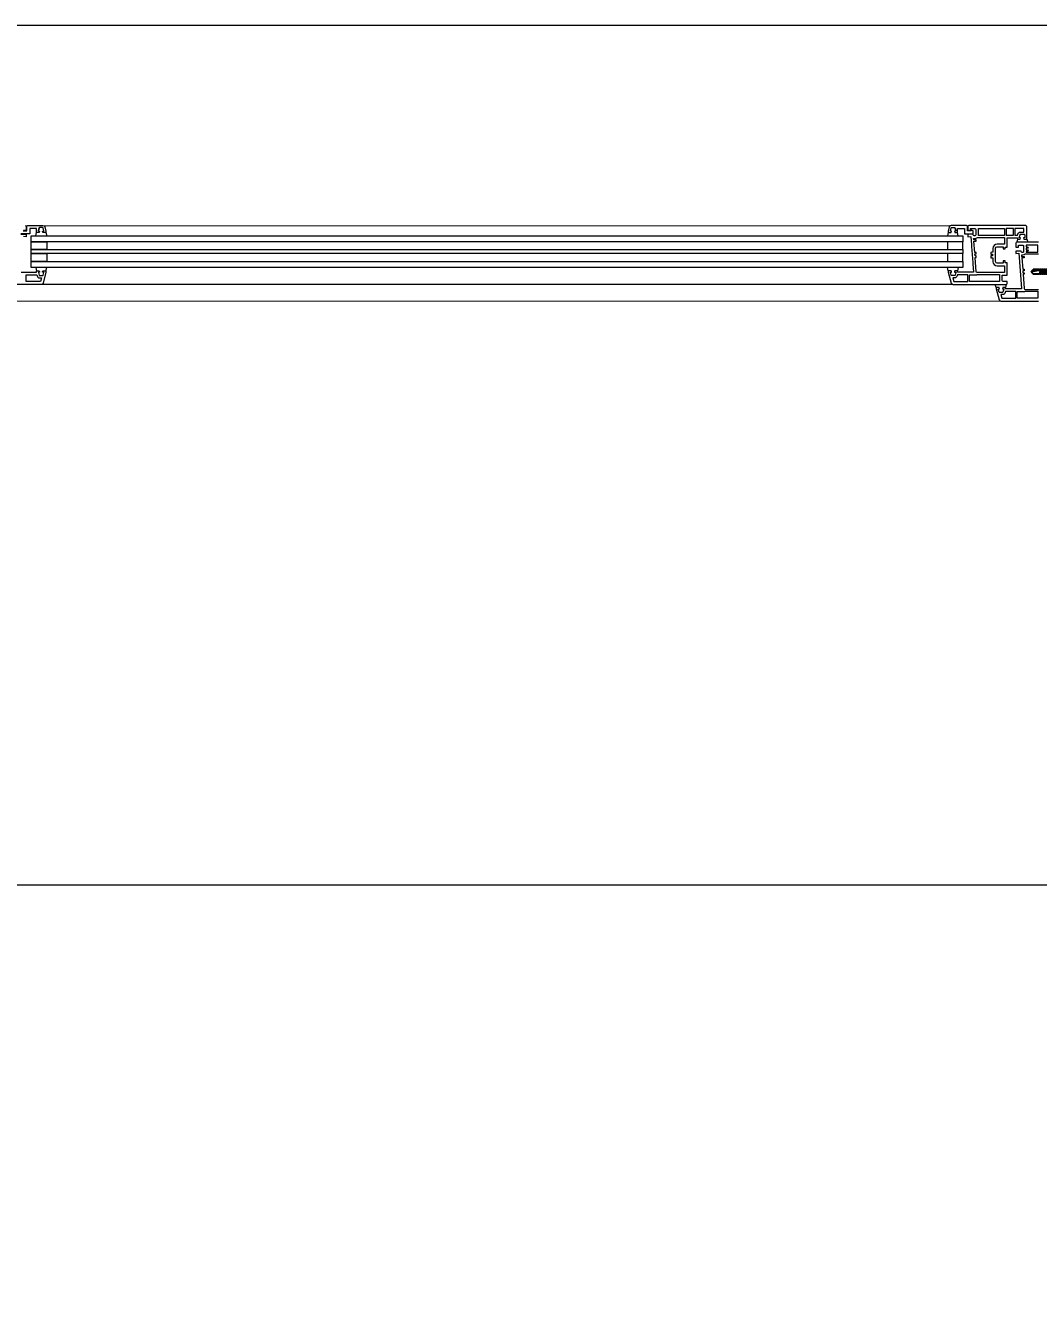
# Model space of a CAD drawing. Header units: metres. Extents: x -2111 to 158, y 19 to 1277.
# Drawn here: x 59.697 to 60.726, y 20.038 to 21.336 of the extents above; entities that cross this region are included whole.
import ezdxf

# ---------------------------------------------------------------- set-up
doc = ezdxf.new("R2010")
doc.units = ezdxf.units.M
doc.header["$PDMODE"] = 35
doc.header["$PDSIZE"] = 0.03
doc.linetypes.add('Xref_level ST-8$0$DASHDOT', pattern=[25.4, 12.7, -6.35, 0, -6.35])
doc.layers.get('Defpoints').update_dxf_attribs({"color": 4})
doc.layers.add('HAUPTPROFIL', color=7, linetype='Continuous')
doc.layers.add('S-METL', color=14, linetype='Continuous')
doc.layers.add('Окна', color=7, linetype='Continuous', lineweight=9, true_color=0x0080c0)
doc.layers.add('Оси', color=250, linetype='Xref_level ST-8$0$DASHDOT', lineweight=5)
doc.layers.add('Привязки', color=7, linetype='Continuous', lineweight=9)
doc.styles.add('Норм 2.5', font='isocpeur.ttf', dxfattribs={"height": 2.5})
doc.dimstyles.new('Норм Оси', dxfattribs={"dimtxt": 2.5, "dimasz": 2, "dimexe": 1, "dimexo": 0.6267, "dimgap": 0.81, "dimtad": 1, "dimdec": 0, "dimlfac": 1000, "dimrnd": 10, "dimzin": 0, "dimtxsty": 'Норм 2.5', "dimblk": 'OBLIQUE', "dimcen": 0.9, "dimdle": 1.2, "dimclrd": 256, "dimclrt": 256, "dimadec": 3, "dimazin": 0, "dimtfac": 1, "dimtdec": 0, "dimtofl": 0, "dimtmove": 0, "dimatfit": 3, "dimfxl": 1, "dimtfill": 1, "dimtolj": 1, "dimtzin": 0, "dimlwd": -1, "dimlwe": -1, "dimarcsym": 0})

# ---------------------------------------------------------------- blocks, each defined once
blk = doc.blocks.new('29-4.8-drill')
at = {"color": 0, "ltscale": 100}
for p, q in [((-6.80000000000291, 4), (-3.400000000001455, 4)), ((-6.80000000000291, -4), (-6.80000000000291, 4)), ((-6.80000000000291, 2), (-3.400000000001455, 2)), ((-3.400000000001455, 5.25), (-2.5, 5.25)), ((-3.400000000001455, -5.25), (-3.400000000001455, 5.25)), ((-3.400000000001455, 4), (-3.400000000001455, -4)), ((-2.5, 5.25), (-2.5, -5.25)), ((-2.5, -2.049999999995634), (-2.5, 2.05000000000291)), ((-2.5, 2.05000000000291), (-2, 2.05000000000291)), ((-2, 7), (-1.5, 7)), ((-2, -7), (-2, 7)), ((-1.5, 7), (-1.5, -7)), ((-1.5, 7), (0, 7)), ((-1.5, -7), (-1.5, 7)), ((0, 7), (0, -7)), ((0, 2.049999999995634), (1.863843876330066, 2.05000000000291)), ((2.21384387632861, 2.400000000001455), (1.863843876330066, 2.05000000000291)), ((1.863843876330066, 2.05000000000291), (3.150000000037835, -2.049999999995634)), ((2.213843876321334, 2.400000000001455), (3.5, -2.400000000001455)), ((2.213843876314058, 2.400000000001455), (2.563843876312603, 2.05000000000291)), ((2.563843876312603, 2.05000000000291), (3.863843876330066, 2.05000000000291)), ((2.563843876312603, 2.05000000000291), (3.850000000013097, -2.049999999988358)), ((4.21384387632861, 2.400000000001455), (3.863843876330066, 2.05000000000291)), ((3.863843876330066, 2.05000000000291), (5.150000000037835, -2.049999999995634)), ((4.213843876321334, 2.400000000001455), (5.5, -2.400000000001455)), ((4.213843876314058, 2.400000000001455), (4.563843876312603, 2.05000000000291)), ((4.563843876312603, 2.05000000000291), (5.863843876330066, 2.05000000000291)), ((4.563843876312603, 2.05000000000291), (5.850000000013097, -2.049999999988358)), ((6.21384387632861, 2.400000000001455), (5.863843876330066, 2.05000000000291)), ((5.863843876330066, 2.05000000000291), (7.150000000037835, -2.049999999995634)), ((6.213843876321334, 2.400000000001455), (7.5, -2.400000000001455)), ((6.213843876314058, 2.400000000001455), (6.563843876312603, 2.05000000000291)), ((6.563843876312603, 2.05000000000291), (7.863843876330066, 2.05000000000291)), ((6.563843876312603, 2.05000000000291), (7.850000000013097, -2.049999999988358)), ((8.21384387632861, 2.400000000001455), (7.863843876330066, 2.05000000000291)), ((7.863843876330066, 2.05000000000291), (9.150000000037835, -2.049999999995634)), ((8.213843876321334, 2.400000000001455), (9.5, -2.400000000001455)), ((8.213843876314058, 2.400000000001455), (8.563843876312603, 2.05000000000291)), ((8.563843876312603, 2.05000000000291), (9.863843876330066, 2.05000000000291)), ((8.563843876312603, 2.05000000000291), (9.850000000013097, -2.049999999988358)), ((10.21384387632861, 2.400000000001455), (9.863843876330066, 2.05000000000291)), ((9.863843876330066, 2.05000000000291), (11.15000000003783, -2.049999999995634)), ((10.21384387632133, 2.400000000001455), (11.5, -2.400000000001455)), ((10.21384387631406, 2.400000000001455), (10.5638438763126, 2.05000000000291)), ((10.5638438763126, 2.05000000000291), (11.86384387633007, 2.05000000000291)), ((10.5638438763126, 2.05000000000291), (11.8500000000131, -2.049999999988358)), ((12.21384387632861, 2.400000000001455), (11.86384387633007, 2.05000000000291)), ((11.86384387633007, 2.05000000000291), (13.15000000003783, -2.049999999995634)), ((12.21384387632133, 2.400000000001455), (13.5, -2.400000000001455)), ((12.21384387631406, 2.400000000001455), (12.5638438763126, 2.05000000000291)), ((12.5638438763126, 2.05000000000291), (13.86384387633007, 2.05000000000291)), ((12.5638438763126, 2.05000000000291), (13.8500000000131, -2.049999999988358)), ((14.21384387632861, 2.400000000001455), (13.86384387633007, 2.05000000000291)), ((13.86384387633007, 2.05000000000291), (15.15000000003783, -2.049999999995634)), ((14.21384387632133, 2.400000000001455), (15.5, -2.400000000001455)), ((14.21384387631406, 2.400000000001455), (14.5638438763126, 2.05000000000291)), ((14.5638438763126, 2.05000000000291), (15.86384387633007, 2.05000000000291)), ((14.5638438763126, 2.05000000000291), (15.8500000000131, -2.049999999988358)), ((16.21384387632861, 2.400000000001455), (15.86384387633007, 2.05000000000291)), ((15.86384387633007, 2.05000000000291), (17.15000000003783, -2.049999999995634)), ((16.21384387632133, 2.400000000001455), (17.5, -2.400000000001455)), ((16.21384387631406, 2.400000000001455), (16.5638438763126, 2.05000000000291)), ((16.5638438763126, 2.05000000000291), (17.86384387633007, 2.05000000000291)), ((16.5638438763126, 2.05000000000291), (17.8500000000131, -2.049999999988358)), ((18.21384387632861, 2.400000000001455), (17.86384387633007, 2.05000000000291)), ((17.86384387633007, 2.05000000000291), (18.15347677590034, 1.126710154894681)), ((18.50347677589161, 0.7767101549034123), (18.15347677589307, 1.126710154901957)), ((18.21384387632133, 2.400000000001455), (18.61809201786673, 0.8913253968930803)), ((18.21384387631406, 2.400000000001455), (18.5638438763126, 2.05000000000291)), ((18.50347677587706, 0.7767101549034123), (18.85347677587561, 1.126710154901957)), ((18.5638438763126, 2.05000000000291), (24.44999999998254, 2.05000000000291)), ((18.5638438763126, 2.05000000000291), (18.85347677588288, 1.126710154909233)), ((18.85347677587561, 1.126710154901957), (26.50000000000728, 0)), ((26.49999999999272, 0), (24.44999999998254, 2.05000000000291)), ((24.44999999998254, 2.05000000000291), (25.51833517263003, 0.1446476650016848)), ((-6.80000000000291, -2), (-3.400000000001455, -2)), ((-3.400000000001455, -4), (-6.80000000000291, -4)), ((-2.5, -5.25), (-3.400000000001455, -5.25)), ((-2, -2.049999999995634), (-2.5, -2.049999999995634)), ((-1.5, -7), (-2, -7)), ((0, -7), (-1.5, -7)), ((3.150000000037835, -2.049999999995634), (0, -2.049999999995634)), ((3.500000000029104, -2.399999999986903), (3.150000000030559, -2.049999999988358)), ((3.500000000014552, -2.399999999986903), (3.850000000013097, -2.049999999988358)), ((5.150000000037835, -2.049999999995634), (3.850000000005821, -2.049999999995634)), ((5.500000000029104, -2.399999999986903), (5.150000000030559, -2.049999999988358)), ((5.500000000014552, -2.399999999986903), (5.850000000013097, -2.049999999988358)), ((7.150000000037835, -2.049999999995634), (5.850000000005821, -2.049999999995634)), ((7.500000000029104, -2.399999999986903), (7.150000000030559, -2.049999999988358)), ((7.500000000014552, -2.399999999986903), (7.850000000013097, -2.049999999988358)), ((9.150000000037835, -2.049999999995634), (7.850000000005821, -2.049999999995634)), ((9.500000000029104, -2.399999999986903), (9.150000000030559, -2.049999999988358)), ((9.500000000014552, -2.399999999986903), (9.850000000013097, -2.049999999988358)), ((11.15000000003783, -2.049999999995634), (9.85000000000582, -2.049999999995634)), ((11.5000000000291, -2.399999999986903), (11.15000000003056, -2.049999999988358)), ((11.50000000001455, -2.399999999986903), (11.8500000000131, -2.049999999988358)), ((13.15000000003783, -2.049999999995634), (11.85000000000582, -2.049999999995634)), ((13.5000000000291, -2.399999999986903), (13.15000000003056, -2.049999999988358)), ((13.50000000001455, -2.399999999986903), (13.8500000000131, -2.049999999988358)), ((15.15000000003783, -2.049999999995634), (13.85000000000582, -2.049999999995634)), ((15.5000000000291, -2.399999999986903), (15.15000000003056, -2.049999999988358)), ((15.50000000001455, -2.399999999986903), (15.8500000000131, -2.049999999988358)), ((17.15000000003783, -2.049999999995634), (15.85000000000582, -2.049999999995634)), ((17.5000000000291, -2.399999999986903), (17.15000000003056, -2.049999999988358)), ((17.50000000001455, -2.399999999986903), (17.8500000000131, -2.049999999988358)), ((24.45000000000437, -2.049999999995634), (17.85000000000582, -2.049999999995634)), ((26.49999999999272, -1.455191522836685e-11), (24.45000000000437, -2.049999999995634))]:
    blk.add_line(p, q, dxfattribs=at)
blk = doc.blocks.new('ОК-1 1200 (ширина проема)')
for p, q in [((133.9563746750355, 91.67764571355656), (134.6937075653113, 94.42940952256322)), ((131.3923048456199, 86.39999999990687), (132.1961524225771, 89.79999999993015)), ((141.6961524225771, 89.79999999993015), (142.5, 86.39999999990687)), ((1058.303847576957, 89.79999999993015), (1057.5, 86.40000000002328)), ((1068.60769515438, 86.40000000002328), (1067.803847576957, 89.79999999993015)), ((1128.803847576957, 83), (1128, 80)), ((1138.303847576957, 83), (1139.10769515438, 80)), ((131.3923048456199, 54.39999999990687), (132.1961524225771, 51)), ((141.6961524225771, 51), (142.5, 54.39999999990687)), ((1058.303847576957, 51), (1057.5, 54.40000000002328)), ((1068.60769515438, 54.40000000002328), (1067.803847576957, 51)), ((1107, 34), (1106.196152422577, 37)), ((1117.303847576957, 37), (1116.5, 34))]:
    blk.add_line(p, q)
at = {"linetype": 'ByBlock', "ltscale": 500}
for p, q in [((138.6341880499385, 97), (1060.148289091885, 96.58670668082777)), ((1066.043625324965, 91.67764571355656), (1065.306292434689, 94.42940952256322)), ((1063.187866458204, 37.00000000023283), (136.8121335413307, 37)), ((88.11598111875355, 20), (1110.666496023536, 20.41329331940506))]:
    blk.add_line(p, q, dxfattribs=at)
blk.add_lwpolyline([(116.1961524225771, 88), (121.6961524225771, 88), (121.6961524225771, 85.5), (118.6961524225771, 85.76246599049773)])
for points in [[(116.3818361177109, 49.5), (132.1961524225771, 49.5), (132.1961524225771, 51), (134.701408311259, 51, -0.3394542588645138), (134.8945934763178, 50.85176380898338), (135.1893375879154, 49.75176380900666, -0.4931454260322198), (134.9961524228565, 49.5), (134.2461524228565, 49.5, 0.4931454260300356), (133.9563746750355, 49.12235428649001), (134.6937075653113, 46.37059047736693, 0.3394542588645137), (135.1766704781912, 46), (138.2156343669631, 46, 0.3394542588625544), (138.6985972803086, 46.37059047736693), (139.4359301705845, 49.12235428649001, 0.4931454260300355), (139.1461524227634, 49.5), (138.3961524227634, 49.5, -0.4931454260322199), (138.2029672577046, 49.75176380900666), (138.4977113693021, 50.85176380898338, -0.3394542588645137), (138.6908965343609, 51), (141.6961524225771, 51), (141.6961524225771, 49.5), (138.7439851937816, 38.48236190970056, -0.3394542588625544), (136.8121335413307, 37), (82.69615242257714, 37, -0.414213562373095)], [(120.6961524225771, 97, -0.414213562373095), (121.6961524225771, 96), (121.6961524225771, 92), (118.9961524228565, 92)], [(118.4961524228565, 91.5), (122.1961524225771, 91.5), (122.1961524225771, 96, -0.414213562373095), (123.1961524225771, 97), (138.6341880499385, 97, -0.3394542588621176), (140.5660397023894, 95.51763809018303), (141.6961524225771, 91.29999999993015), (141.6961524225771, 89.79999999993015), (138.6908965343609, 89.79999999993015, -0.3394542588645137), (138.4977113693021, 89.94823619094677), (138.2029672577046, 91.04823619092349, -0.4931454260322199), (138.3961524227634, 91.29999999993015), (139.1461524227634, 91.29999999993015, 0.4931454260300355), (139.4359301705845, 91.67764571355656), (138.6985972803086, 94.42940952256322, 0.3394542588625544), (138.2156343669631, 94.79999999993015), (135.1766704781912, 94.79999999993015, 0.3394542588645137), (134.6937075653113, 94.42940952256322), (133.9563746750355, 91.67764571355656, 0.4931454260300356), (134.2461524228565, 91.29999999993015), (134.9961524228565, 91.29999999993015, -0.4931454260322198), (135.1893375879154, 91.04823619092349), (134.8945934763178, 89.94823619094677, -0.3394542588645138), (134.701408311259, 89.79999999993015), (132.1961524225771, 89.79999999993015), (132.1961524225771, 94), (125.1961524225771, 94), (125.1961524225771, 88.5), (116.1961524225771, 88.5)], [(1081.503847577143, 91.5), (1081.503847577143, 91.5), (1077.803847576957, 91.5), (1077.803847576957, 96, 0.414213562373095), (1076.803847576957, 97), (1061.365811950061, 97, 0.3394542588621176), (1059.433960297611, 95.51763809018303), (1058.303847576957, 91.29999999993015), (1058.303847576957, 89.79999999993015), (1061.309103465639, 89.79999999993015, 0.3394542588645137), (1061.502288630698, 89.94823619094677), (1061.797032742295, 91.04823619092349, 0.4931454260322199), (1061.603847577237, 91.29999999993015), (1060.853847577237, 91.29999999993015, -0.4931454260300355), (1060.564069829416, 91.67764571355656), (1061.301402719691, 94.42940952256322, -0.3394542588625544), (1061.784365633037, 94.79999999993015), (1064.823329521343, 94.79999999993015, -0.3394542588645137), (1065.306292434689, 94.42940952256322), (1066.043625324965, 91.67764571355656, -0.4931454260300356), (1065.753847577143, 91.29999999993015), (1065.003847577143, 91.29999999993015, 0.4931454260322198), (1064.810662412085, 91.04823619092349), (1065.105406523682, 89.94823619094677, 0.3394542588645138), (1065.298591688741, 89.79999999993015), (1067.803847576957, 89.79999999993015), (1067.803847576957, 94), (1074.803847576957, 94), (1074.803847576957, 88.5), (1083.803847576957, 88.5), (1083.803847576957, 91.5), (1082.063338021748, 92.25674328499008, 0.5401261357429529), (1081.503847577143, 91.88991526246537), (1081.503847577143, 91.5)], [(1085.292002456728, 69.50001371314283), (1084.38711319305, 81.00001371314283), (1086.803769689985, 81.00001371314283), (1086.803769689985, 82.50001371314283), (1084.269006244373, 82.50001371314283), (1084.162234281655, 83.85605538194068, 0.04360011146312175), (1084.803847576957, 83.79999999993015), (1085.303847576957, 83.79999999993015, 0.2005265521094505), (1087.936336893588, 84.90000000002328), (1115.603847577237, 84.90000000002328), (1115.603847577237, 77.90000000002328), (1108.003847577143, 77.89999999990687, 0.414213562373095), (1103.803847576957, 73.69999999995343), (1103.803847576957, 69.94999999995343), (1102.503847577143, 69.94999999995343, 0.414213562373095), (1101.503847577143, 68.94999999995343), (1101.503847577143, 67.84999999997672), (1103.503847577143, 67.84999999997672), (1103.503847577143, 67), (1103.503847577143, 66.04999999993015), (1101.503847577143, 66.04999999993015), (1101.503847577143, 64.94999999995343, 0.414213562373095), (1102.503847577143, 63.94999999995343), (1103.803847576957, 63.94999999995343), (1103.803847576957, 60.19999999995343, 0.414213562373095), (1108.003847577143, 56), (1115.603847577237, 56), (1115.603847577237, 49.09999999997672), (1087.821985654533, 49.09999999997672, -0.3913924554634349), (1086.825068321079, 50.0215409041848), (1085.685588877648, 64.5), (1086.803847576957, 64.5), (1086.803847576957, 66), (1085.567536317743, 66), (1085.410132904071, 68), (1086.803847576957, 68), (1086.803847576957, 69.5), (1085.292080343701, 69.5)], [(1150, 80), (1128, 80, 0.414213562373095), (1127, 79), (1127, 75), (1129.700000000186, 75), (1129.700000000186, 77), (1134, 77, -0.414213562373095), (1135, 76), (1135, 70.5, -0.414213562373095), (1134, 69.5), (1133.5, 69.5, -0.414213562373095), (1132.5, 70.5), (1132.5, 71), (1127, 71), (1127, 68.5), (1130, 68.76246599049773), (1132.812768372707, 33.03931330773048, -0.4374590208799145), (1132.314316304866, 32.5), (1116.5, 32.5), (1116.5, 34), (1113.994744111784, 34, 0.3394542588645138), (1113.801558946259, 33.85176380898338), (1113.506814834662, 32.75176380900666, 0.4931454260322198), (1113.700000000186, 32.5), (1114.450000000186, 32.5, -0.4931454260300356), (1114.739777748007, 32.12235428649001), (1114.002444857731, 29.37059047736693, -0.3394542588625543), (1113.519481944386, 29), (1110.480518055614, 29, -0.3394542588625544), (1109.997555142734, 29.37059047736693), (1109.260222251993, 32.12235428649001, -0.4931454260322198), (1109.549999999814, 32.5), (1110.299999999814, 32.5, 0.4931454260300356), (1110.493185165338, 32.75176380900666), (1110.198441053741, 33.85176380898338, 0.3394542588645137), (1110.005255888216, 34), (1107, 34), (1107, 32.5), (1109.952167228796, 21.48236190970056, 0.3394542588625544), (1111.884018881246, 20), (1150, 20)], [(1150, 67.89999999990687), (1136.632489316165, 67.89999999990687, -0.2005265521094505), (1134, 66.79999999993015), (1133.5, 66.79999999993015, -0.04359475772420548), (1132.858464591671, 66.85604166868143), (1132.965236554388, 65.5), (1135.600000000093, 65.5), (1135.600000000093, 64), (1133.083343503065, 64), (1133.988232766744, 52.5), (1135.600000000093, 52.5), (1135.600000000093, 51), (1134.106285326649, 51), (1134.263688740321, 49), (1135.600000000093, 49), (1135.600000000093, 47.5), (1134.381741300691, 47.5), (1135.521220743656, 33.0215409041848, 0.3913924554634349), (1136.518138077576, 32.09999999997672), (1150, 32.09999999997672)]]:
    blk.add_lwpolyline(points, format="xyb")
for points in [[(1084.803847576957, 86.5, -0.414213562373095), (1083.803847576957, 87.5), (1083.803847576957, 88), (1078.303847576957, 88), (1078.303847576957, 85.5), (1081.303847576957, 85.76246599061415), (1081.969858094584, 77.29999999993015), (1082.111521166749, 75.5), (1083.370748476125, 59.5), (1083.51241154829, 57.69999999995343), (1084.116615949664, 50.03931330773048, -0.4374590208799145), (1083.618163882289, 49.5), (1067.803847576957, 49.5), (1067.803847576957, 51), (1065.298591688741, 51, 0.3394542588645138), (1065.105406523682, 50.85176380898338), (1064.810662412085, 49.75176380900666, 0.4931454260322198), (1065.003847577143, 49.5), (1065.753847577143, 49.5, -0.4931454260300356), (1066.043625324965, 49.12235428649001), (1065.306292434689, 46.37059047748335, -0.3394542588645137), (1064.823329521343, 46), (1061.784365633037, 46, -0.3394542588625544), (1061.301402719691, 46.37059047748335), (1060.564069829416, 49.12235428649001, -0.4931454260300355), (1060.853847577237, 49.5), (1061.603847577237, 49.5, 0.4931454260322199), (1061.797032742295, 49.75176380900666), (1061.502288630698, 50.85176380898338, 0.3394542588645137), (1061.309103465639, 51), (1058.303847576957, 51), (1058.303847576957, 49.5), (1061.256014805753, 38.48236190970056, 0.3394542588625544), (1063.187866458669, 37), (1117.303847576957, 37, 0.414213562373095), (1118.303847576957, 38), (1118.303847576957, 40), (1114.303847576957, 40, -0.414213562373095), (1113.303847576957, 41), (1113.303847576957, 46.40000000002328), (1118.303847576957, 46.40000000002328), (1118.303847576957, 58.90000000002328), (1116.103847577237, 58.90000000002328), (1116.103847577237, 60.90000000002328), (1114.303847576957, 60.90000000002328), (1114.303847576957, 58.75), (1108.003847577143, 58.75, -0.414213562373095), (1106.503847577143, 60.25), (1106.503847577143, 66.48038475774229), (1106.20384757733, 67), (1106.503847577143, 67.51961524225771), (1106.503847577143, 73.75, -0.414213562373095), (1108.003847577143, 75.25), (1114.303847576957, 75.25), (1114.303847576957, 73.09999999997672), (1116.103847577237, 73.09999999997672), (1116.103847577237, 75.09999999997672), (1118.303847576957, 75.09999999997672), (1118.303847576957, 84.5), (1128.803847576957, 84.5), (1128.803847576957, 83), (1128.803847576957, 83), (1131.309103465639, 83, 0.3394542588625543), (1131.502288630698, 83.1482361909002), (1131.797032742295, 84.24823619099334, 0.4931454260322199), (1131.603847577237, 84.5), (1130.853847577237, 84.5, -0.4931454260300355), (1130.564069829416, 84.87764571350999), (1131.301402719691, 87.62940952251665, -0.3394542588645138), (1131.784365633037, 88), (1135.543625324965, 88, -0.414213562373095), (1136.043625324965, 87.5), (1136.043625324965, 84.87764571350999, -0.4931454260300356), (1135.753847577143, 84.5), (1135.003847577143, 84.5, 0.4931454260322198), (1134.810662412085, 84.24823619099334), (1135.105406523682, 83.1482361909002, 0.3394542588625544), (1135.298591688741, 83), (1138.303847576957, 83), (1138.303847576957, 95, 0.414213562373095), (1136.303847576957, 97), (1079.303847576957, 97, 0.414213562373095), (1078.303847576957, 96), (1078.303847576957, 92), (1081.003847577143, 92), (1081.003847577143, 94), (1085.303847576957, 94, -0.414213562373095), (1086.303847576957, 93), (1086.303847576957, 87.5, -0.414213562373095), (1085.303847576957, 86.5)], [(1135.303847576957, 90.19999999995343), (1135.303847576957, 94), (1126.003847577143, 94), (1126.003847577143, 87), (1128.855145349633, 87), (1129.176365901716, 88.19881142175291, -0.3394542588625544), (1131.784365633037, 90.19999999995343)], [(1139.5, 73.79999999993015), (1137.700000000186, 73.79999999993015), (1137.700000000186, 72.19999999995343), (1139.5, 72.19999999995343), (1139.5, 71.69999999995343, -0.414213562373095), (1138.5, 70.69999999995343), (1137.700000000186, 70.69999999995343), (1137.700000000186, 69.69999999995343), (1149.25, 69.69999999995343), (1149.25, 77), (1137.700000000186, 77), (1137.700000000186, 75.29999999993015), (1138.5, 75.29999999993015, -0.414213562373095), (1139.5, 74.29999999993015)], [(137.0630134847015, 43.79999999993015), (136.0448065535165, 40), (121.6961524225771, 40), (121.6961524225771, 47), (132.2474501952529, 47), (132.568670747336, 45.80118857813068, 0.3394542588625543), (135.1766704781912, 43.79999999993015)], [(1062.936986515298, 43.79999999993015), (1063.955193446483, 40), (1078.303847576957, 40), (1078.303847576957, 47), (1067.752549804747, 47), (1067.431329252664, 45.80118857824709, -0.3394542588625543), (1064.823329521343, 43.79999999993015)], [(1111.633138938341, 26.79999999993015), (1112.651345869526, 23), (1127, 23), (1127, 30), (1116.44870222779, 30), (1116.127481675241, 28.80118857813068, -0.3394542588625543), (1113.519481944386, 26.79999999993015)]]:
    blk.add_lwpolyline(points, format="xyb", close=True)
for points in [[(1089.003847577143, 94), (1115.603847577237, 94), (1115.603847577237, 86.69999999995343), (1089.003847577143, 86.69999999995343)], [(1117.103847577237, 87), (1124.503847577143, 87), (1124.503847577143, 94), (1117.103847577237, 94)], [(1087.408245046623, 46.79999999993015), (1087.379892774858, 47.29999999993015), (1110.603847577237, 47.29999999993015), (1110.603847577237, 40), (1079.803847576957, 40), (1079.803847576957, 46.79999999993015)], [(1136.104397469666, 29.79999999993015), (1136.0760451979, 30.29999999993015), (1149.399999999907, 30.29999999993015), (1149.399999999907, 23), (1128.5, 23), (1128.5, 29.79999999993015)]]:
    blk.add_lwpolyline(points, close=True)
for points in [[(126.6961524225771, 80.40000000002328), (126.6961524225771, 86.40000000002328), (1073.303847576957, 86.39999999990687), (1073.303847576957, 80.39999999990687)], [(126.6961524225771, 72.39999999990687), (126.6961524225771, 80.39999999990687), (142.5, 80.39999999990687), (142.5, 72.39999999990687)], [(1073.303847576957, 72.40000000002328), (1073.303847576957, 80.40000000002328), (1057.5, 80.40000000002328), (1057.5, 72.40000000002328)], [(126.6961524225771, 68.39999999979045), (126.6961524225771, 72.39999999979045), (1073.303847576957, 72.39999999990687), (1073.303847576957, 68.39999999990687)], [(126.6961524225771, 60.39999999990687), (126.6961524225771, 68.39999999990687), (142.5, 68.39999999990687), (142.5, 60.39999999990687)], [(1073.303847576957, 60.40000000002328), (1073.303847576957, 68.40000000002328), (1057.5, 68.40000000002328), (1057.5, 60.40000000002328)], [(126.6961524225771, 54.4000000001397), (126.6961524225771, 60.4000000001397), (1073.303847576957, 60.39999999990687), (1073.303847576957, 54.39999999990687)]]:
    blk.add_lwpolyline(points, close=True, dxfattribs=at)
at = {"layer": 'HAUPTPROFIL'}
for p, q in [((141.6961524225771, 89.79999999993015), (141.6961524225771, 89.79999999993015)), ((1058.303847576957, 89.79999999993015), (1058.303847576957, 89.79999999993015)), ((141.6961524225771, 51), (141.6961524225771, 51)), ((1058.303847576957, 51), (1058.303847576957, 51)), ((1107.303847577423, 34), (1107.303847577423, 34))]:
    blk.add_line(p, q, dxfattribs=at)
at = {"layer": 'S-METL', "xscale": -1}
blk.add_blockref('29-4.8-drill', (1169.001835999545, 50.03805395809468), dxfattribs=at)
blk = doc.blocks.new('_Oblique')
at = {"color": 0, "linetype": 'ByBlock', "lineweight": -2}
blk.add_line((-0.5, -0.5), (0.5, 0.5), dxfattribs=at)
blk = doc.blocks.new('*D191')
at = {"layer": 'Defpoints', "color": 0}
for p in [(64.67563292777595, 20.46367228226995), (58.67563292777595, 20.03755880885751), (64.67563292777595, 20.03755880885751)]:
    blk.add_point(p, dxfattribs=at)
at = {"layer": 'Привязки', "color": 0}
for p, q in [((58.67563292777595, 20.08769480885751), (58.67563292777595, 20.54367228226995)), ((64.67563292777595, 20.08769480885751), (64.67563292777595, 20.54367228226995))]:
    blk.add_line(p, q, dxfattribs=at)
at = {"layer": 'Привязки'}
blk.add_line((58.57963292777595, 20.46367228226995), (64.77163292777595, 20.46367228226995), dxfattribs=at)
at = {"layer": 'Привязки', "xscale": 0.16, "yscale": 0.16, "zscale": 0.16, "rotation": 180}
blk.add_blockref('_Oblique', (58.67563292777595, 20.46367228226995), dxfattribs=at)
at = {"layer": 'Привязки', "xscale": 0.16, "yscale": 0.16, "zscale": 0.16}
blk.add_blockref('_Oblique', (64.67563292777595, 20.46367228226995), dxfattribs=at)
at = {"layer": 'Привязки', "insert": (61.67563292777595, 20.62847228226995), "char_height": 0.2, "attachment_point": 5, "style": 'Норм 2.5', "bg_fill": 3, "box_fill_scale": 1.1, "bg_fill_color": 256, "bg_fill_true_color": 13158600, "bg_fill_transparency": 0}
blk.add_mtext('\\A1;6000', dxfattribs=at)

msp = doc.modelspace()

# ---------------------------------------------------------------- linework, layer by layer
at = {"layer": 'Оси'}
msp.add_line((71.88813894067474, 21.33646920132674), (48.74342079341477, 21.33646920132674), dxfattribs=at)

# ---------------------------------------------------------------- block references
at = {"layer": 'Окна', "color": 7, "xscale": 0.001, "yscale": 0.001, "zscale": 0.001}
msp.add_blockref('ОК-1 1200 (ширина проема)', (59.57563292777559, 21.03646920132678), dxfattribs=at)

# ---------------------------------------------------------------- dimensions: what is measured, and where the dimension line sits
at = {"layer": 'Привязки'}
dim = msp.add_linear_dim(base=(64.67563292777595, 20.46367228226995), p1=(58.67563292777595, 20.03755880885751), p2=(64.67563292777595, 20.03755880885751), dimstyle='Норм Оси', dxfattribs=at)
dim.commit()
dim.dimension.update_dxf_attribs({"geometry": '*D191', "text_midpoint": (61.67563292777595, 20.62847228226995)})

doc.saveas('drawing.dxf')
